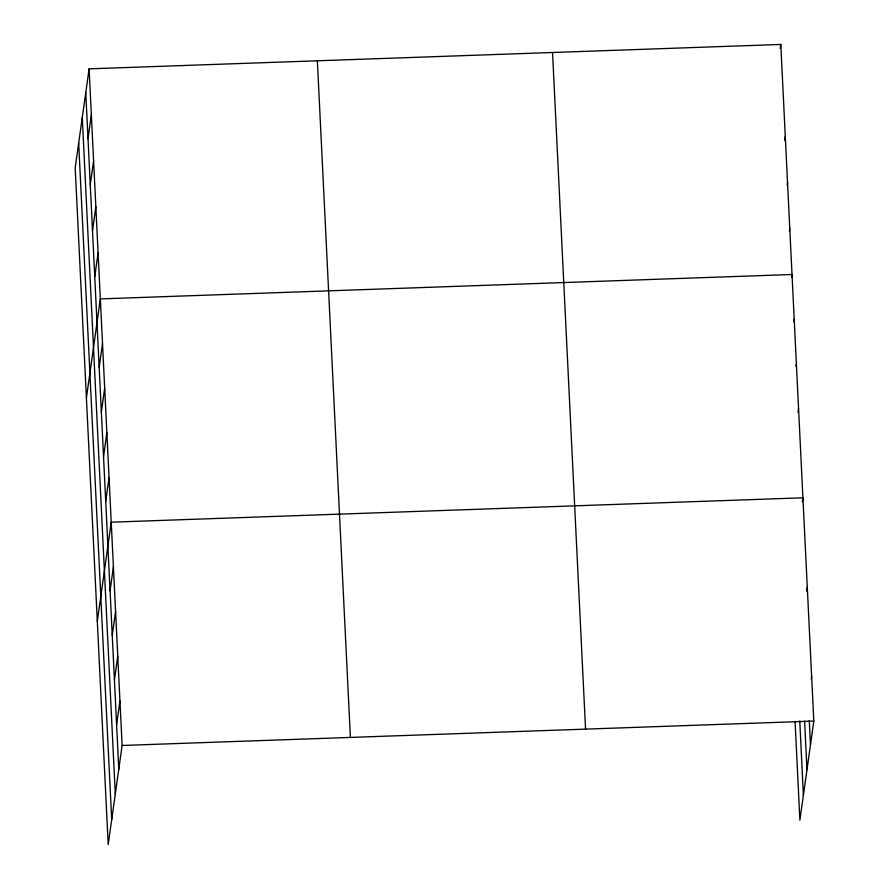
<?xml version="1.0" encoding="UTF-8"?>
<svg xmlns="http://www.w3.org/2000/svg" width="889" height="889" viewBox="0 0 889 889"><rect width="100%" height="100%" fill="white"/><g stroke="black" fill="none" stroke-linecap="round" stroke-linejoin="round"><path stroke-width="1.33" d="M89.111 68.842L75.187 167.921L108.202 844.55L122.126 745.471L89.111 68.842L780.798 44.45L813.813 721.079L799.889 820.158L795.066 721.368M88.011 138.662L91.356 114.859M90.256 184.668L93.601 160.865M92.5 230.684L95.845 206.881M94.745 276.69L98.09 252.887M86.411 397.972L100.335 298.904L792.021 274.501L791.654 277.146M99.168 367.357L102.513 343.554M101.346 412.018L104.691 388.215M103.524 456.679L106.869 432.876M105.702 501.329L109.047 477.526M97.312 621.267L111.236 522.187L802.923 497.796L802.356 501.763M110.069 590.652L113.414 566.849M112.247 635.302L115.592 611.499M114.425 679.963L117.77 656.16M116.603 724.624L119.948 700.821M780.242 48.417L780.798 44.45M784.731 140.44L785.287 136.473M787.165 185.123L787.532 182.478M789.41 231.14L789.776 228.495M793.833 321.807L794.199 319.162M796.011 366.468L796.377 363.823M798 412.44L798.555 408.473M806.723 591.074L807.279 587.107M811.268 679.063L811.635 676.418M122.126 745.471L813.813 721.079M809.279 720.523L810.468 744.882M804.601 721.001L806.979 769.718M799.756 720.89L803.378 795.311M552.536 52.495L585.562 729.136M317.362 60.796L350.388 737.426M85.766 92.645L118.782 769.274M82.277 117.492L115.292 794.121M78.677 143.085L111.692 819.714"/></g></svg>
